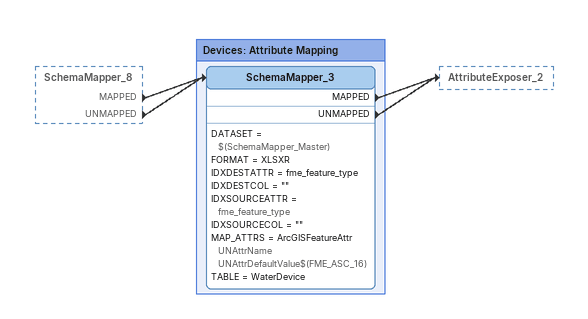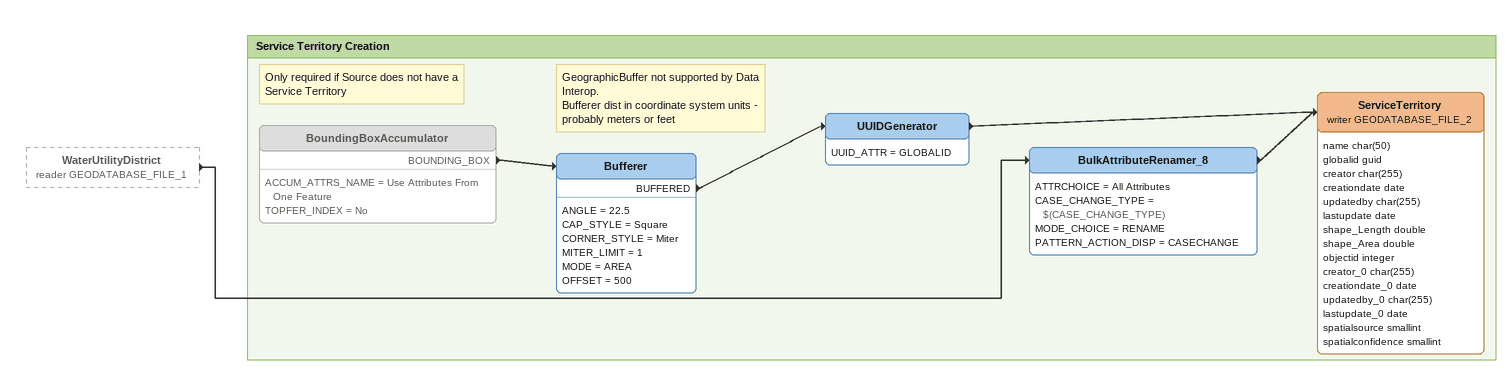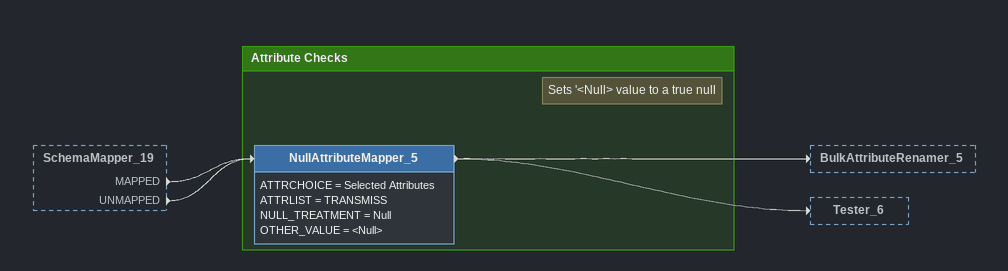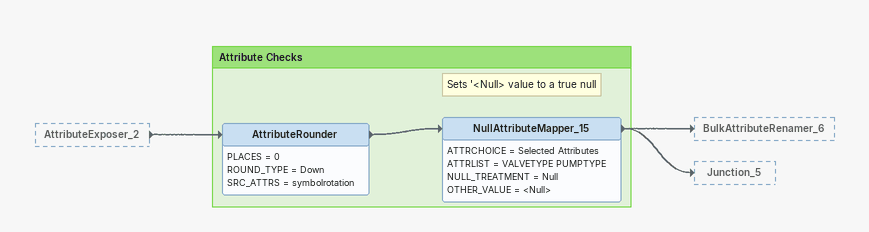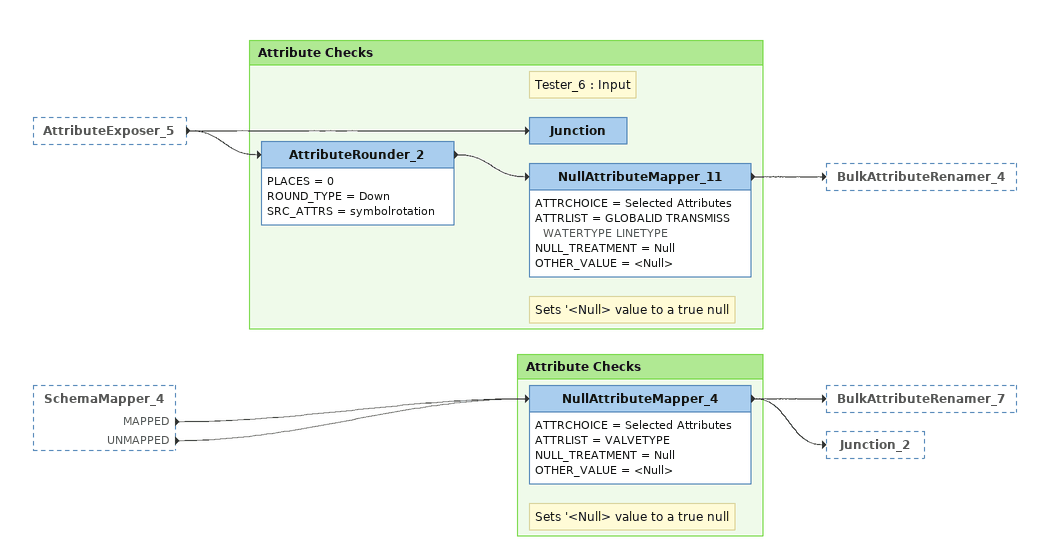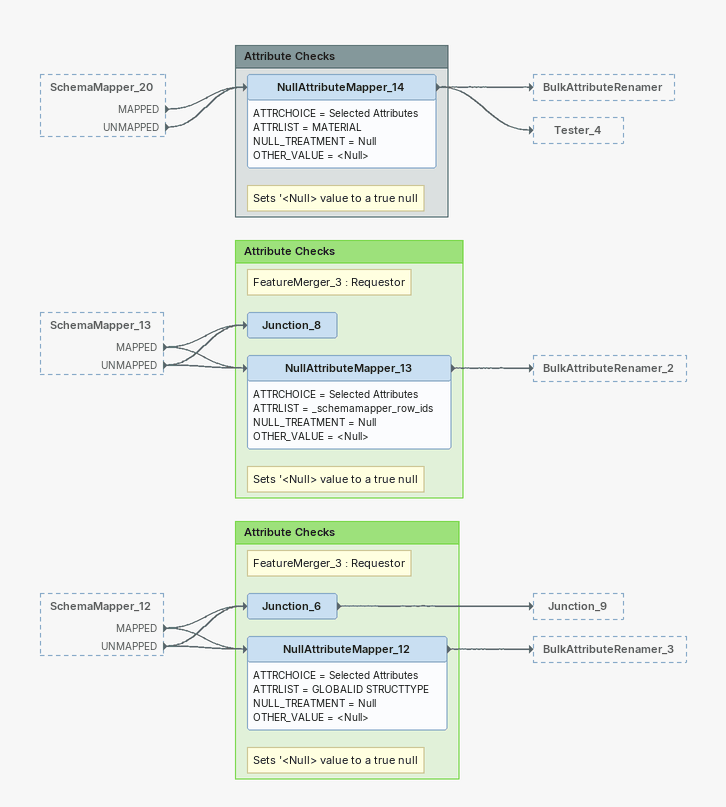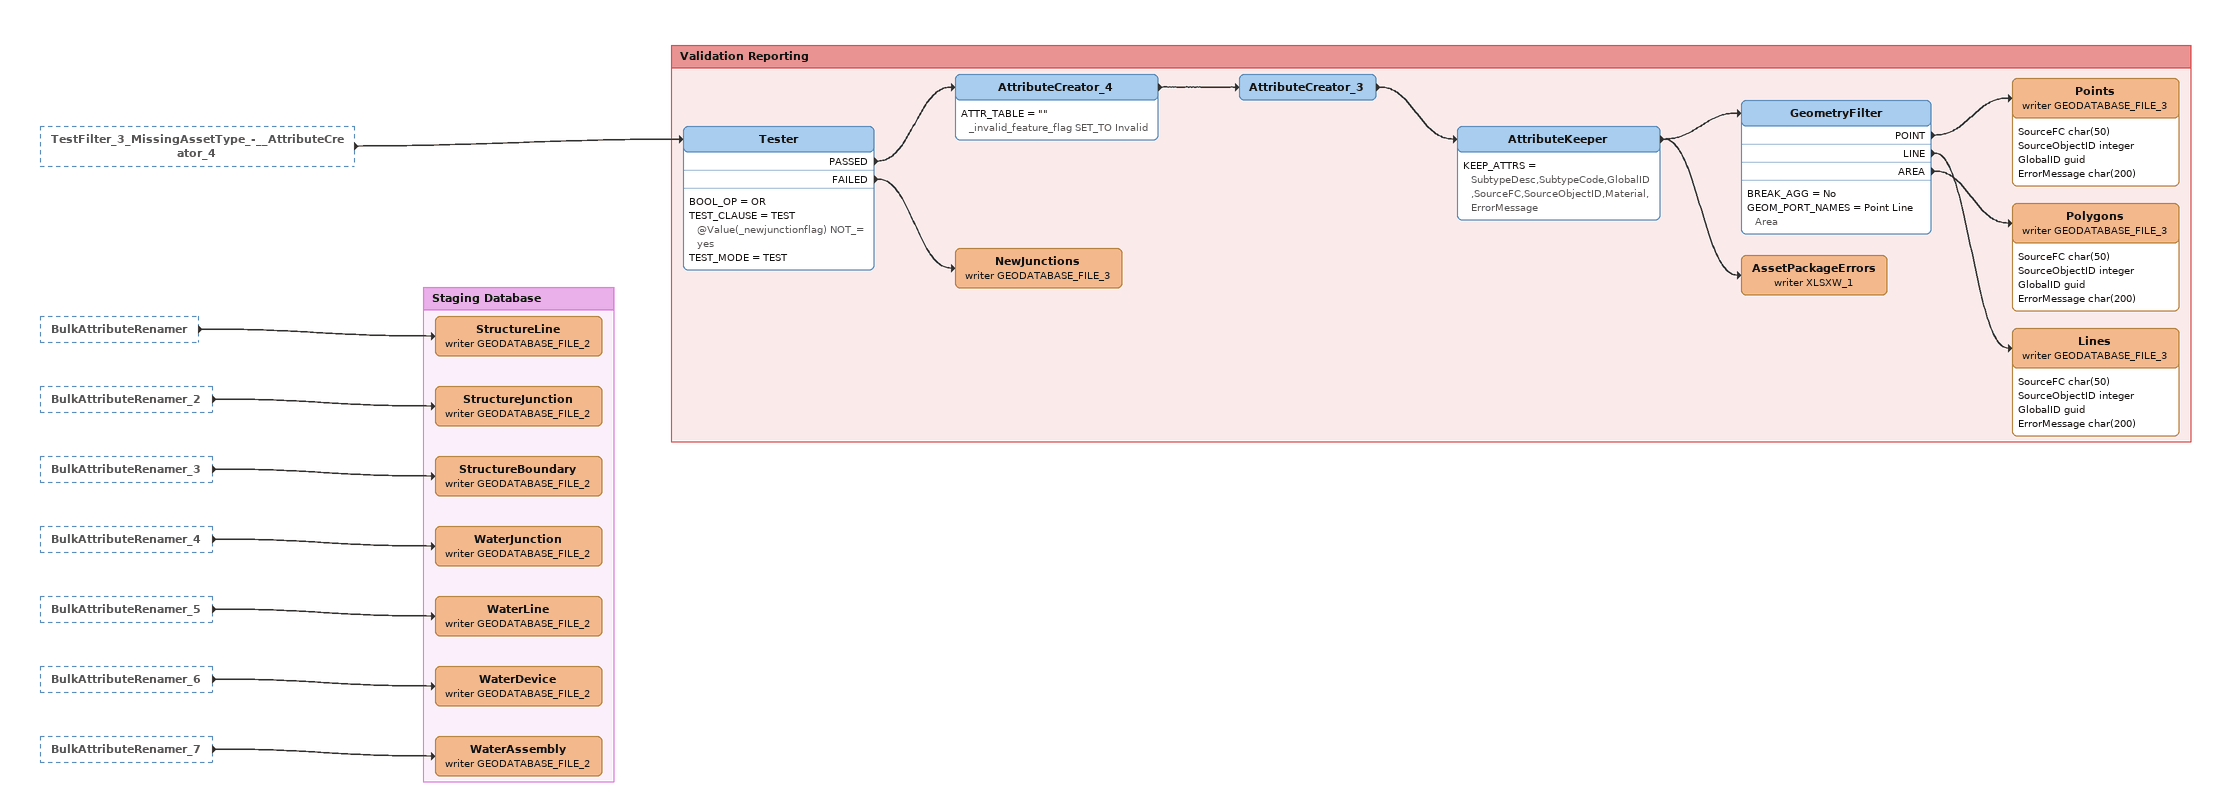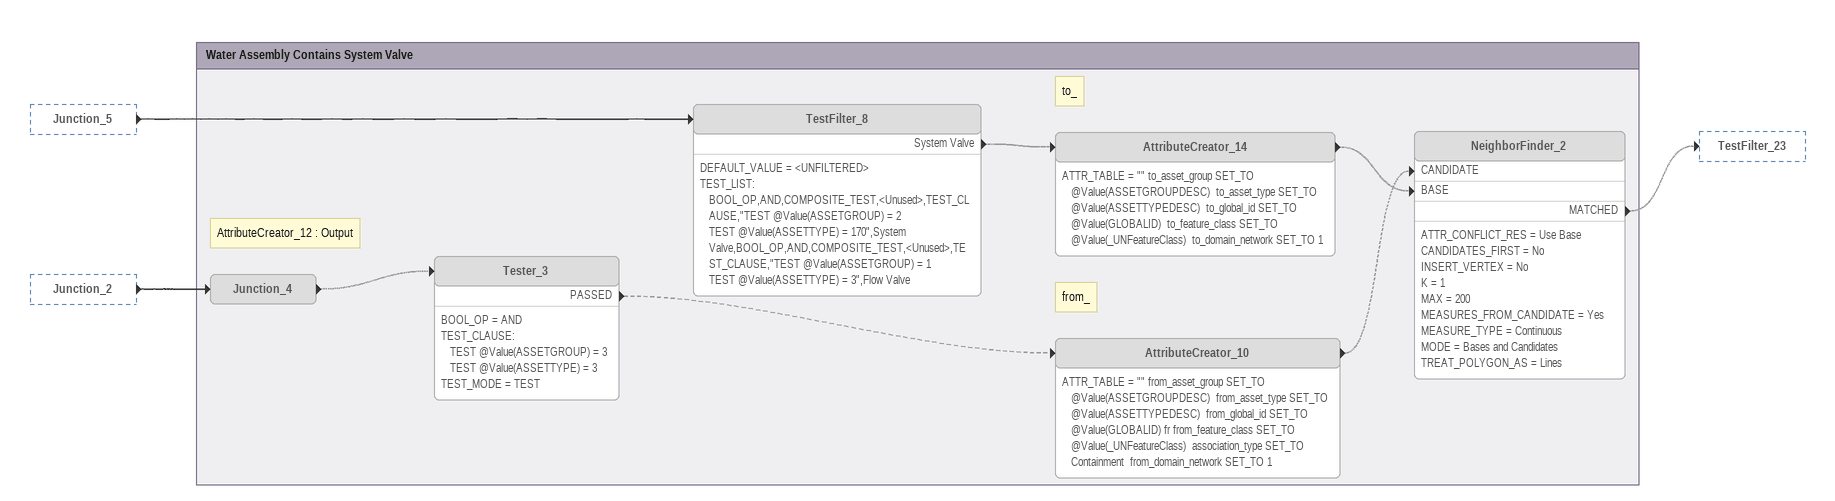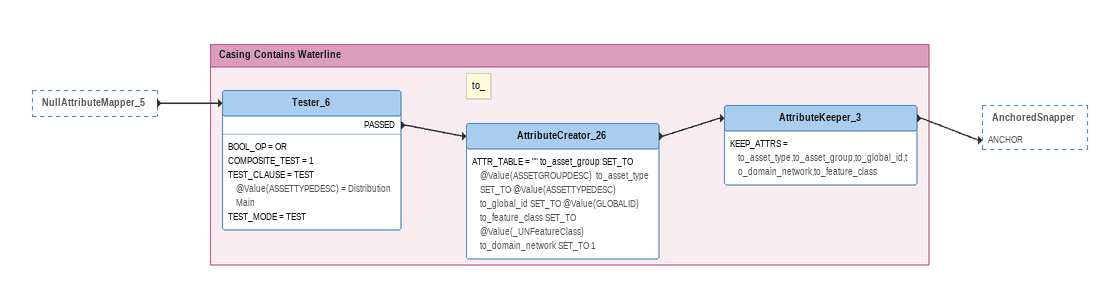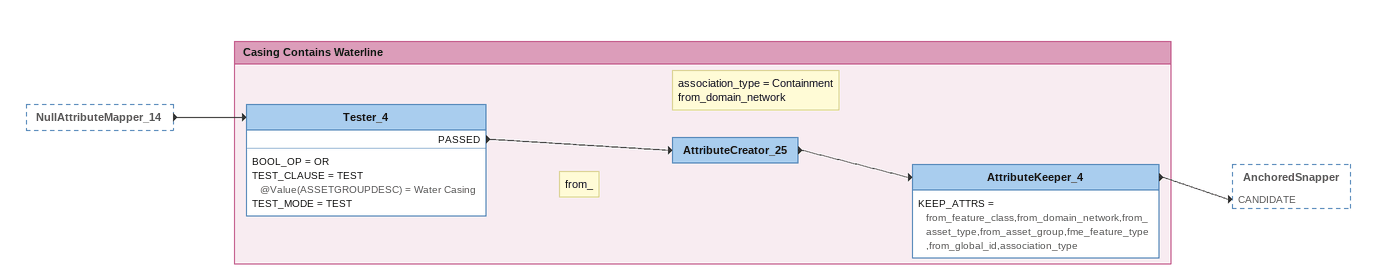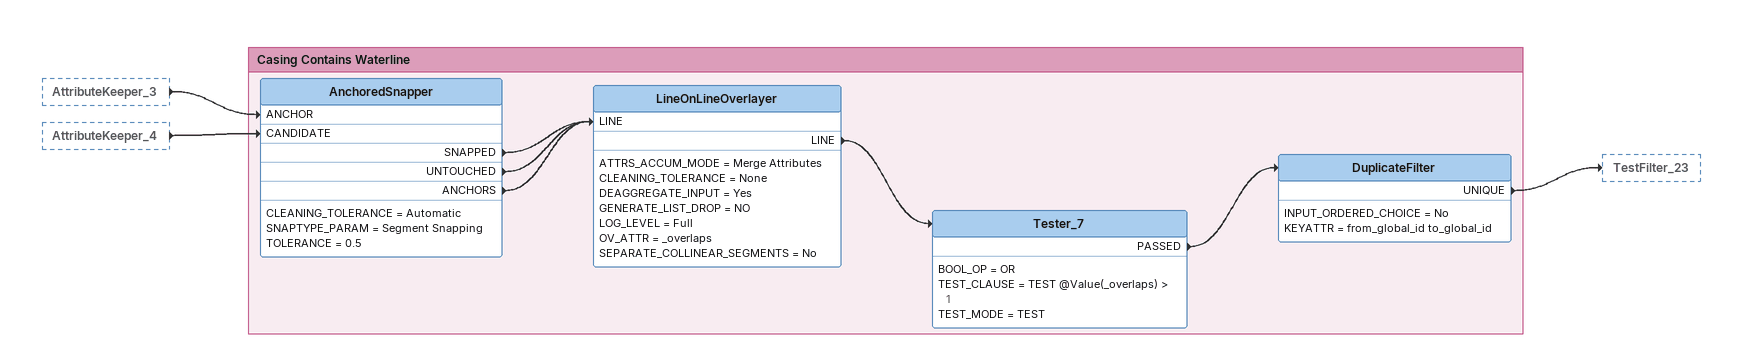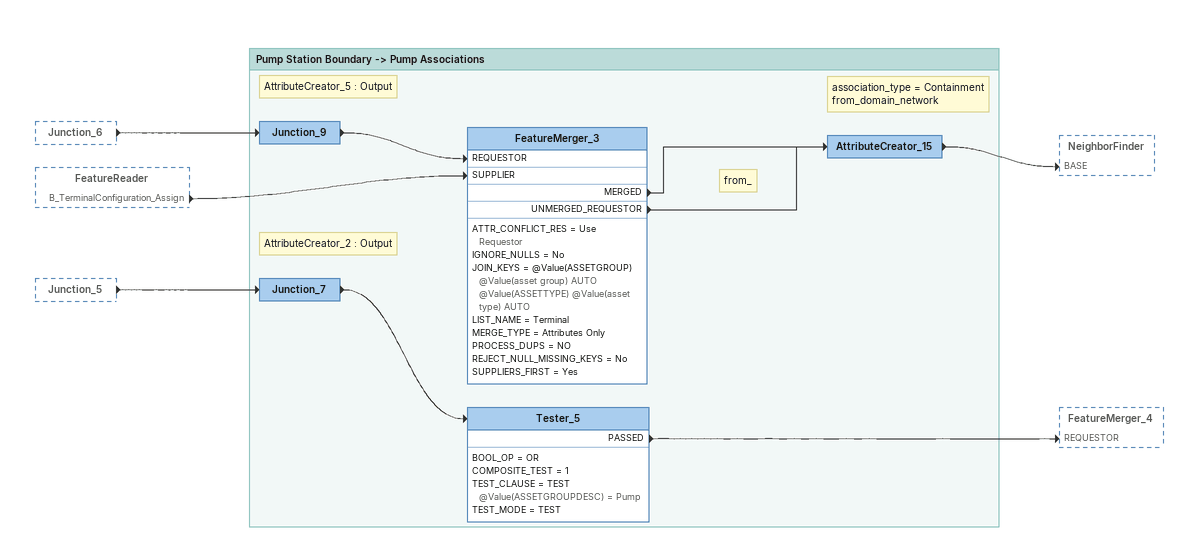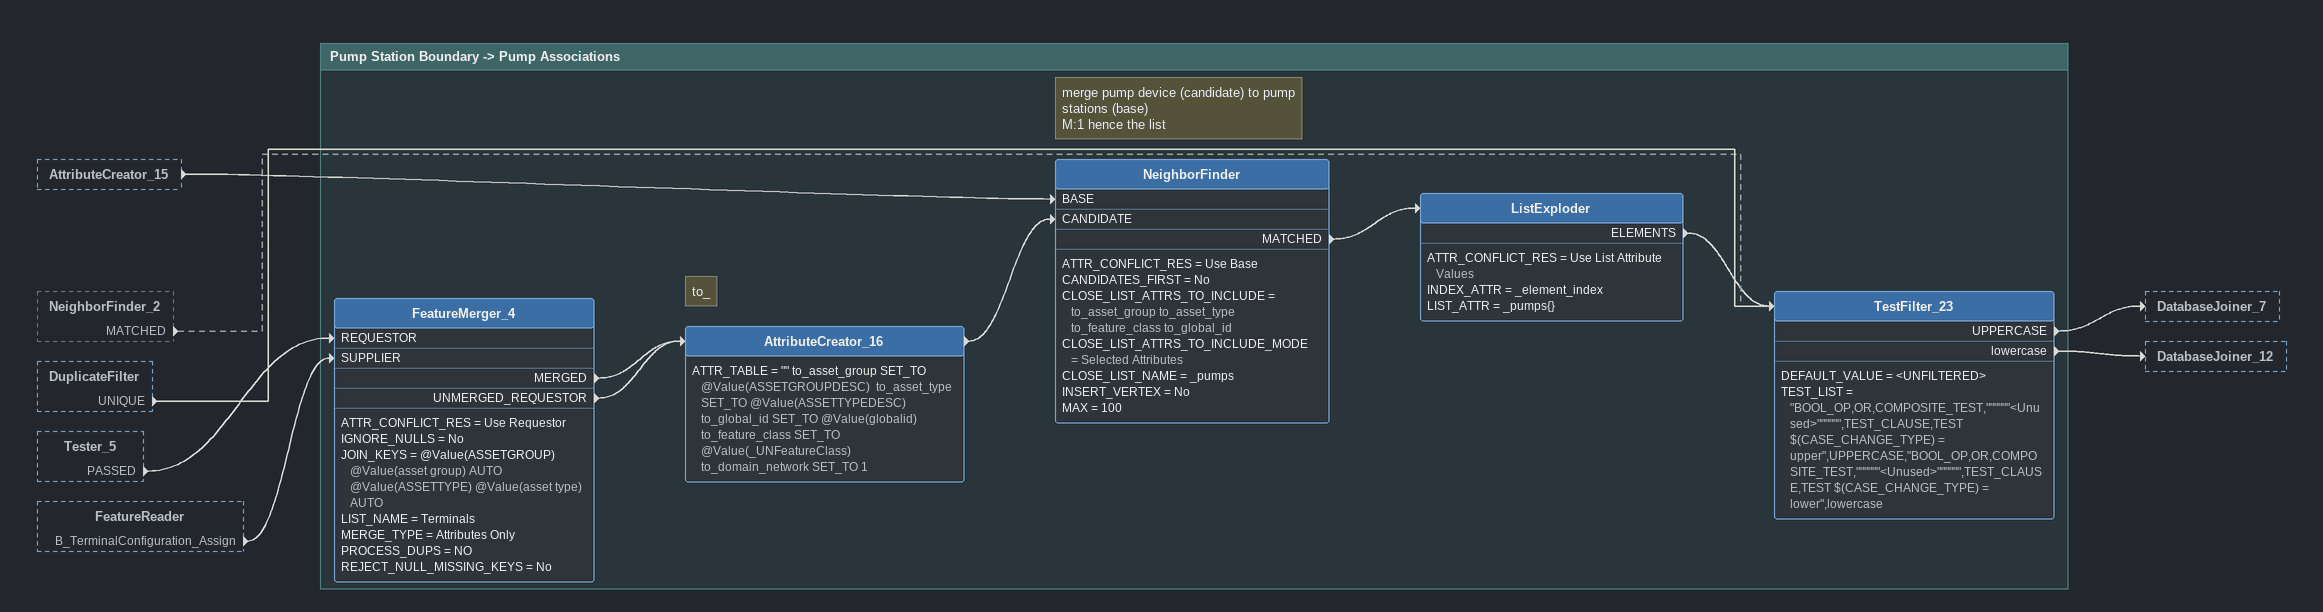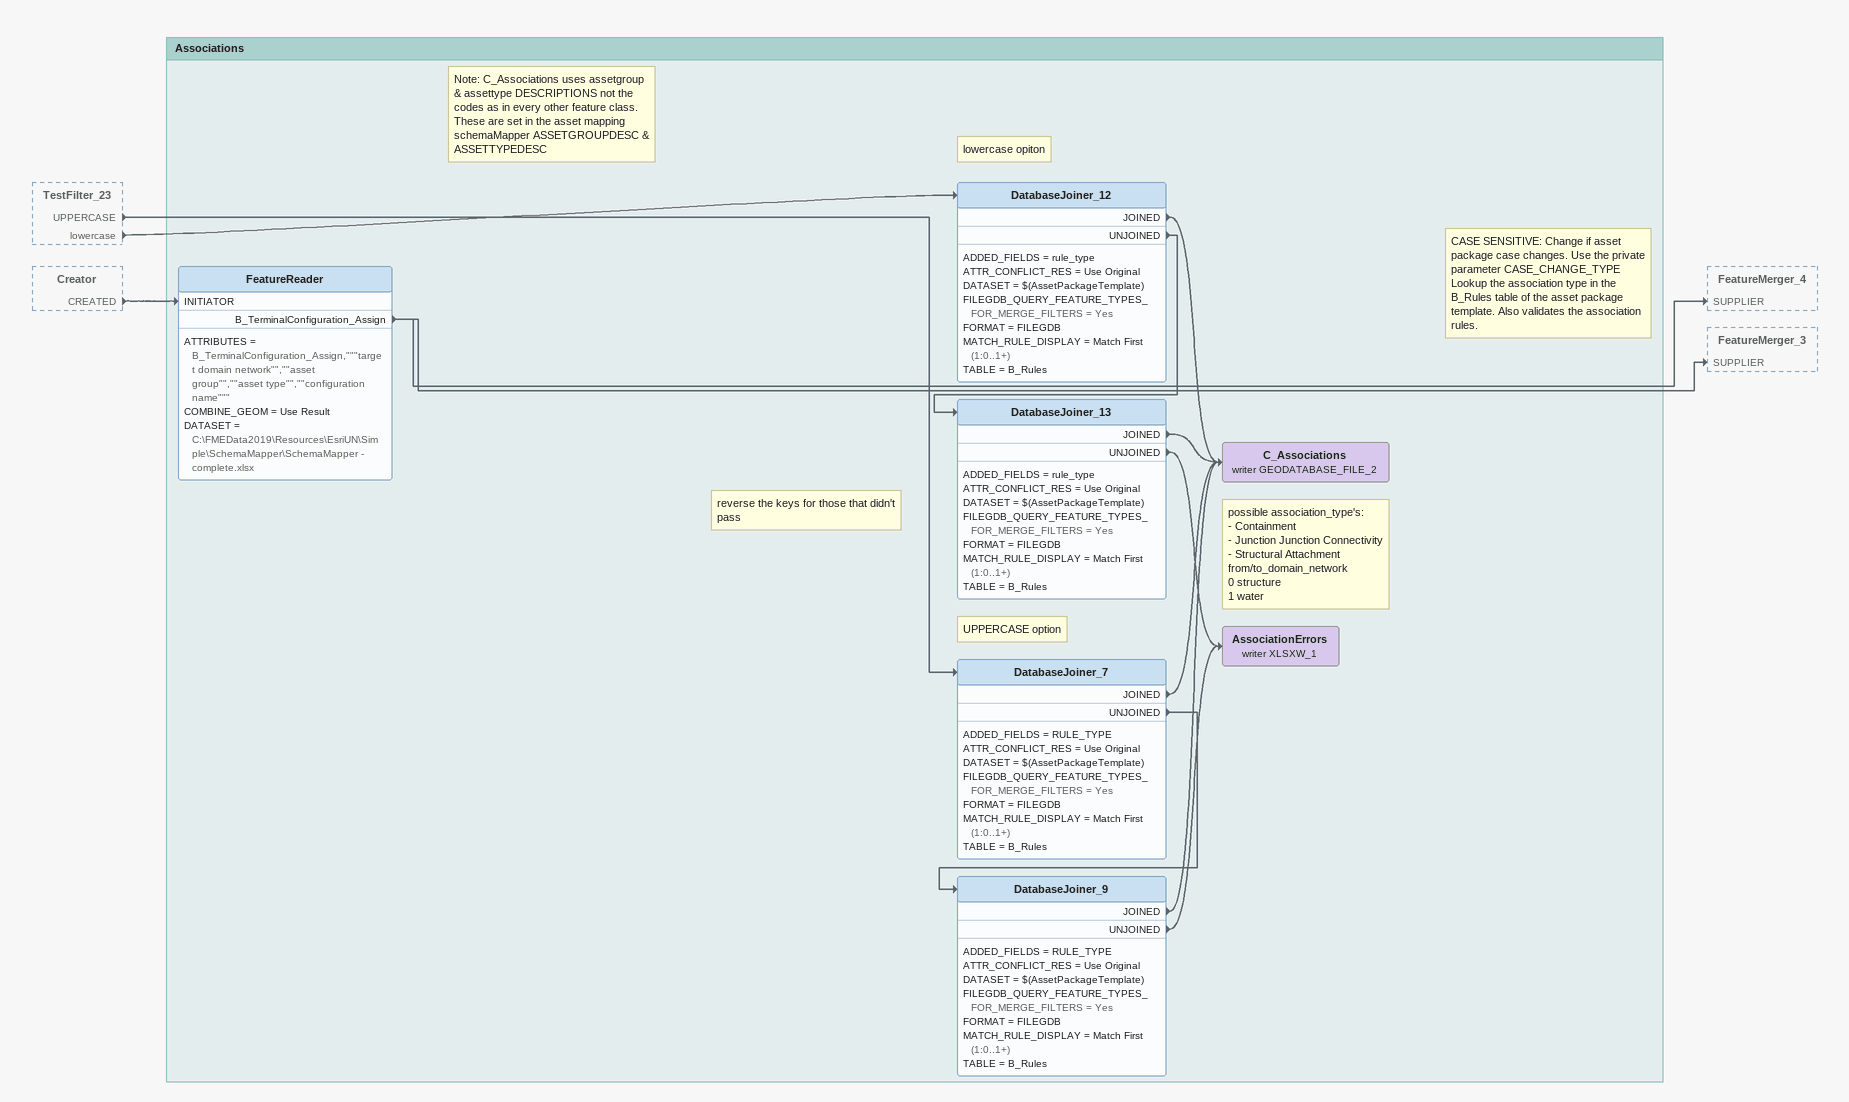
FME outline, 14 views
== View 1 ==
SchemaMapper_8 [outside]
    MAPPED -> SchemaMapper_3
    UNMAPPED -> SchemaMapper_3

Bookmark: Devices: Attribute Mapping
SchemaMapper_3
    DATASET = $(SchemaMapper_Master)
    FORMAT = XLSXR
    IDXDESTATTR = fme_feature_type
    IDXDESTCOL = ""
    IDXSOURCEATTR = fme_feature_type
    IDXSOURCECOL = ""
    MAP_ATTRS = ArcGISFeatureAttr UNAttrName UNAttrDefaultValue$(FME_ASC_16)
    TABLE = WaterDevice
    MAPPED -> AttributeExposer_2
    UNMAPPED -> AttributeExposer_2

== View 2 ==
WaterUtilityDistrict (reader GEODATABASE_FILE_1) [outside]
    -> BulkAttributeRenamer_8

Bookmark: Service Territory Creation
Note: Only required if Source does not have a Service Territory
BoundingBoxAccumulator [off]
    ACCUM_ATTRS_NAME = Use Attributes From One Feature
    TOPFER_INDEX = No
    BOUNDING_BOX -> Bufferer
Note: GeographicBuffer not supported by Data Interop. / Bufferer dist in coordinate system units - probably meters or feet
Bufferer
    ANGLE = 22.5
    CAP_STYLE = Square
    CORNER_STYLE = Miter
    MITER_LIMIT = 1
    MODE = AREA
    OFFSET = 500
    BUFFERED -> UUIDGenerator
UUIDGenerator
    UUID_ATTR = GLOBALID
    -> ServiceTerritory (writer GEODATABASE_FILE_2)
BulkAttributeRenamer_8
    ATTRCHOICE = All Attributes
    CASE_CHANGE_TYPE = $(CASE_CHANGE_TYPE)
    MODE_CHOICE = RENAME
    PATTERN_ACTION_DISP = CASECHANGE
    -> ServiceTerritory (writer GEODATABASE_FILE_2)
ServiceTerritory (writer GEODATABASE_FILE_2)
    attributes: name char(50), globalid guid, creator char(255), creationdate date, updatedby char(255), lastupdate date, shape_Length double, shape_Area double, objectid integer, creator_0 char(255), creationdate_0 date, updatedby_0 char(255), lastupdate_0 date, spatialsource smallint, spatialconfidence smallint

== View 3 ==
SchemaMapper_19 [outside]
    MAPPED -> NullAttributeMapper_5
    UNMAPPED -> NullAttributeMapper_5

Bookmark: Attribute Checks
Note: Sets '<Null> value to a true null
NullAttributeMapper_5
    ATTRCHOICE = Selected Attributes
    ATTRLIST = TRANSMISS
    NULL_TREATMENT = Null
    OTHER_VALUE = <Null>
    -> BulkAttributeRenamer_5
    -> Tester_6

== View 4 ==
AttributeExposer_2 [outside]
    -> AttributeRounder

Bookmark: Attribute Checks
AttributeRounder
    PLACES = 0
    ROUND_TYPE = Down
    SRC_ATTRS = symbolrotation
    -> NullAttributeMapper_15
Note: Sets '<Null> value to a true null
NullAttributeMapper_15
    ATTRCHOICE = Selected Attributes
    ATTRLIST = VALVETYPE PUMPTYPE
    NULL_TREATMENT = Null
    OTHER_VALUE = <Null>
    -> BulkAttributeRenamer_6
    -> Junction_5

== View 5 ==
AttributeExposer_5 [outside]
    -> AttributeRounder_2
    -> Junction
SchemaMapper_4 [outside]
    MAPPED -> NullAttributeMapper_4
    UNMAPPED -> NullAttributeMapper_4

Bookmark: Attribute Checks
Note: Tester_6 : Input
Junction
AttributeRounder_2
    PLACES = 0
    ROUND_TYPE = Down
    SRC_ATTRS = symbolrotation
    -> NullAttributeMapper_11
Note: Sets '<Null> value to a true null
NullAttributeMapper_11
    ATTRCHOICE = Selected Attributes
    ATTRLIST = GLOBALID TRANSMISS WATERTYPE LINETYPE
    NULL_TREATMENT = Null
    OTHER_VALUE = <Null>
    -> BulkAttributeRenamer_4

Bookmark: Attribute Checks
Note: Sets '<Null> value to a true null
NullAttributeMapper_4
    ATTRCHOICE = Selected Attributes
    ATTRLIST = VALVETYPE
    NULL_TREATMENT = Null
    OTHER_VALUE = <Null>
    -> BulkAttributeRenamer_7
    -> Junction_2

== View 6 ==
SchemaMapper_20 [outside]
    MAPPED -> NullAttributeMapper_14
    UNMAPPED -> NullAttributeMapper_14
SchemaMapper_13 [outside]
    MAPPED -> NullAttributeMapper_13
    MAPPED -> Junction_8
    UNMAPPED -> NullAttributeMapper_13
    UNMAPPED -> Junction_8
SchemaMapper_12 [outside]
    MAPPED -> Junction_6
    MAPPED -> NullAttributeMapper_12
    UNMAPPED -> Junction_6
    UNMAPPED -> NullAttributeMapper_12

Bookmark: Attribute Checks
Note: Sets '<Null> value to a true null
NullAttributeMapper_14
    ATTRCHOICE = Selected Attributes
    ATTRLIST = MATERIAL
    NULL_TREATMENT = Null
    OTHER_VALUE = <Null>
    -> BulkAttributeRenamer
    -> Tester_4

Bookmark: Attribute Checks
Note: FeatureMerger_3 : Requestor
Junction_8
Note: Sets '<Null> value to a true null
NullAttributeMapper_13
    ATTRCHOICE = Selected Attributes
    ATTRLIST = _schemamapper_row_ids
    NULL_TREATMENT = Null
    OTHER_VALUE = <Null>
    -> BulkAttributeRenamer_2

Bookmark: Attribute Checks
Note: FeatureMerger_3 : Requestor
Junction_6
    -> Junction_9
Note: Sets '<Null> value to a true null
NullAttributeMapper_12
    ATTRCHOICE = Selected Attributes
    ATTRLIST = GLOBALID STRUCTTYPE
    NULL_TREATMENT = Null
    OTHER_VALUE = <Null>
    -> BulkAttributeRenamer_3

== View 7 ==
TestFilter_3_MissingAssetType_-__AttributeCreator_4 [outside]
    -> Tester
BulkAttributeRenamer [outside]
    -> StructureLine (writer GEODATABASE_FILE_2)
BulkAttributeRenamer_2 [outside]
    -> StructureJunction (writer GEODATABASE_FILE_2)
BulkAttributeRenamer_3 [outside]
    -> StructureBoundary (writer GEODATABASE_FILE_2)
BulkAttributeRenamer_4 [outside]
    -> WaterJunction (writer GEODATABASE_FILE_2)
BulkAttributeRenamer_5 [outside]
    -> WaterLine (writer GEODATABASE_FILE_2)
BulkAttributeRenamer_6 [outside]
    -> WaterDevice (writer GEODATABASE_FILE_2)
BulkAttributeRenamer_7 [outside]
    -> WaterAssembly (writer GEODATABASE_FILE_2)

Bookmark: Staging Database
WaterJunction (writer GEODATABASE_FILE_2)
WaterLine (writer GEODATABASE_FILE_2)
WaterDevice (writer GEODATABASE_FILE_2)
WaterAssembly (writer GEODATABASE_FILE_2)
StructureLine (writer GEODATABASE_FILE_2)
StructureJunction (writer GEODATABASE_FILE_2)
StructureBoundary (writer GEODATABASE_FILE_2)

Bookmark: Validation Reporting
Tester
    BOOL_OP = OR
    TEST_CLAUSE = TEST @Value(_newjunctionflag) NOT_= yes
    TEST_MODE = TEST
    PASSED -> AttributeCreator_4
    FAILED -> NewJunctions (writer GEODATABASE_FILE_3)
AttributeCreator_4
    ATTR_TABLE = "" _invalid_feature_flag SET_TO Invalid
    -> AttributeCreator_3
AttributeCreator_3
    -> AttributeKeeper
AttributeKeeper
    KEEP_ATTRS = SubtypeDesc,SubtypeCode,GlobalID,SourceFC,SourceObjectID,Material,ErrorMessage
    -> GeometryFilter
    -> AssetPackageErrors (writer XLSXW_1)
GeometryFilter
    BREAK_AGG = No
    GEOM_PORT_NAMES = Point Line Area
    POINT -> Points (writer GEODATABASE_FILE_3)
    LINE -> Lines (writer GEODATABASE_FILE_3)
    AREA -> Polygons (writer GEODATABASE_FILE_3)
Points (writer GEODATABASE_FILE_3)
    attributes: SourceFC char(50), SourceObjectID integer, GlobalID guid, ErrorMessage char(200)
Polygons (writer GEODATABASE_FILE_3)
    attributes: SourceFC char(50), SourceObjectID integer, GlobalID guid, ErrorMessage char(200)
Lines (writer GEODATABASE_FILE_3)
    attributes: SourceFC char(50), SourceObjectID integer, GlobalID guid, ErrorMessage char(200)
AssetPackageErrors (writer XLSXW_1)
NewJunctions (writer GEODATABASE_FILE_3)

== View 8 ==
Junction_5 [outside]
    -> TestFilter_8
Junction_2 [outside]
    -> Junction_4

Bookmark: Water Assembly Contains System Valve
TestFilter_8 [off]
    DEFAULT_VALUE = <UNFILTERED>
    TEST_LIST:
      BOOL_OP,AND,COMPOSITE_TEST,<Unused>,TEST_CLAUSE,"TEST @Value(ASSETGROUP) = 2
      TEST @Value(ASSETTYPE) = 170",System Valve,BOOL_OP,AND,COMPOSITE_TEST,<Unused>,TEST_CLAUSE,"TEST @Value(ASSETGROUP) = 1
      TEST @Value(ASSETTYPE) = 3",Flow Valve
    System Valve -> AttributeCreator_14 [off]
Note: to_
AttributeCreator_14 [off]
    ATTR_TABLE = "" to_asset_group SET_TO @Value(ASSETGROUPDESC)  to_asset_type SET_TO @Value(ASSETTYPEDESC)  to_global_id SET_TO @Value(GLOBALID)  to_feature_class SET_TO @Value(_UNFeatureClass)  to_domain_network SET_TO 1
    -> NeighborFinder_2 [BASE] [off]
Note: AttributeCreator_12 : Output
Junction_4 [off]
    -> Tester_3 [off]
Tester_3 [off]
    BOOL_OP = AND
    TEST_CLAUSE:
      TEST @Value(ASSETGROUP) = 3
      TEST @Value(ASSETTYPE) = 3
    TEST_MODE = TEST
    PASSED -> AttributeCreator_10 [off]
Note: from_
AttributeCreator_10 [off]
    ATTR_TABLE = "" from_asset_group SET_TO @Value(ASSETGROUPDESC)  from_asset_type SET_TO @Value(ASSETTYPEDESC)  from_global_id SET_TO @Value(GLOBALID) fr from_feature_class SET_TO @Value(_UNFeatureClass)  association_type SET_TO Containment  from_domain_network SET_TO 1
    -> NeighborFinder_2 [CANDIDATE] [off]
NeighborFinder_2 [off]
    ATTR_CONFLICT_RES = Use Base
    CANDIDATES_FIRST = No
    INSERT_VERTEX = No
    K = 1
    MAX = 200
    MEASURES_FROM_CANDIDATE = Yes
    MEASURE_TYPE = Continuous
    MODE = Bases and Candidates
    TREAT_POLYGON_AS = Lines
    MATCHED -> TestFilter_23 [off]

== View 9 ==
NullAttributeMapper_5 [outside]
    -> Tester_6

Bookmark: Casing Contains Waterline
Tester_6
    BOOL_OP = OR
    COMPOSITE_TEST = 1
    TEST_CLAUSE = TEST @Value(ASSETTYPEDESC) = Distribution Main
    TEST_MODE = TEST
    PASSED -> AttributeCreator_26
Note: to_
AttributeCreator_26
    ATTR_TABLE = "" to_asset_group SET_TO @Value(ASSETGROUPDESC)  to_asset_type SET_TO @Value(ASSETTYPEDESC)  to_global_id SET_TO @Value(GLOBALID)  to_feature_class SET_TO @Value(_UNFeatureClass)  to_domain_network SET_TO 1
    -> AttributeKeeper_3
AttributeKeeper_3
    KEEP_ATTRS = to_asset_type,to_asset_group,to_global_id,to_domain_network,to_feature_class
    -> AnchoredSnapper [ANCHOR]

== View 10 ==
NullAttributeMapper_14 [outside]
    -> Tester_4

Bookmark: Casing Contains Waterline
Tester_4
    BOOL_OP = OR
    TEST_CLAUSE = TEST @Value(ASSETGROUPDESC) = Water Casing
    TEST_MODE = TEST
    PASSED -> AttributeCreator_25
Note: from_
Note: association_type = Containment / from_domain_network
AttributeCreator_25
    -> AttributeKeeper_4
AttributeKeeper_4
    KEEP_ATTRS = from_feature_class,from_domain_network,from_asset_type,from_asset_group,fme_feature_type,from_global_id,association_type
    -> AnchoredSnapper [CANDIDATE]

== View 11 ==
AttributeKeeper_3 [outside]
    -> AnchoredSnapper [ANCHOR]
AttributeKeeper_4 [outside]
    -> AnchoredSnapper [CANDIDATE]

Bookmark: Casing Contains Waterline
AnchoredSnapper
    CLEANING_TOLERANCE = Automatic
    SNAPTYPE_PARAM = Segment Snapping
    TOLERANCE = 0.5
    SNAPPED -> LineOnLineOverlayer [LINE]
    UNTOUCHED -> LineOnLineOverlayer [LINE]
    ANCHORS -> LineOnLineOverlayer [LINE]
LineOnLineOverlayer
    ATTRS_ACCUM_MODE = Merge Attributes
    CLEANING_TOLERANCE = None
    DEAGGREGATE_INPUT = Yes
    GENERATE_LIST_DROP = NO
    LOG_LEVEL = Full
    OV_ATTR = _overlaps
    SEPARATE_COLLINEAR_SEGMENTS = No
    LINE -> Tester_7
Tester_7
    BOOL_OP = OR
    TEST_CLAUSE = TEST @Value(_overlaps) > 1
    TEST_MODE = TEST
    PASSED -> DuplicateFilter
DuplicateFilter
    INPUT_ORDERED_CHOICE = No
    KEYATTR = from_global_id to_global_id
    UNIQUE -> TestFilter_23

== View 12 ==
Junction_6 [outside]
    -> Junction_9
FeatureReader [outside]
    B_TerminalConfiguration_Assign -> FeatureMerger_3 [SUPPLIER]
Junction_5 [outside]
    -> Junction_7

Bookmark: Pump Station Boundary -> Pump Associations
Note: AttributeCreator_2 : Output
Junction_7
    -> Tester_5
Tester_5
    BOOL_OP = OR
    COMPOSITE_TEST = 1
    TEST_CLAUSE = TEST @Value(ASSETGROUPDESC) = Pump
    TEST_MODE = TEST
    PASSED -> FeatureMerger_4 [REQUESTOR]
Note: AttributeCreator_5 : Output
Junction_9
    -> FeatureMerger_3 [REQUESTOR]
FeatureMerger_3
    ATTR_CONFLICT_RES = Use Requestor
    IGNORE_NULLS = No
    JOIN_KEYS = @Value(ASSETGROUP) @Value(asset group) AUTO @Value(ASSETTYPE) @Value(asset type) AUTO
    LIST_NAME = Terminal
    MERGE_TYPE = Attributes Only
    PROCESS_DUPS = NO
    REJECT_NULL_MISSING_KEYS = No
    SUPPLIERS_FIRST = Yes
    MERGED -> AttributeCreator_15
    UNMERGED_REQUESTOR -> AttributeCreator_15
Note: from_
Note: association_type = Containment / from_domain_network
AttributeCreator_15
    -> NeighborFinder [BASE]

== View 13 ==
AttributeCreator_15 [outside]
    -> NeighborFinder [BASE]
NeighborFinder_2 [outside]
    MATCHED -> TestFilter_23 [off]
DuplicateFilter [outside]
    UNIQUE -> TestFilter_23
Tester_5 [outside]
    PASSED -> FeatureMerger_4 [REQUESTOR]
FeatureReader [outside]
    B_TerminalConfiguration_Assign -> FeatureMerger_4 [SUPPLIER]

Bookmark: Pump Station Boundary -> Pump Associations
FeatureMerger_4
    ATTR_CONFLICT_RES = Use Requestor
    IGNORE_NULLS = No
    JOIN_KEYS = @Value(ASSETGROUP) @Value(asset group) AUTO @Value(ASSETTYPE) @Value(asset type) AUTO
    LIST_NAME = Terminals
    MERGE_TYPE = Attributes Only
    PROCESS_DUPS = NO
    REJECT_NULL_MISSING_KEYS = No
    MERGED -> AttributeCreator_16
    UNMERGED_REQUESTOR -> AttributeCreator_16
Note: to_
AttributeCreator_16
    ATTR_TABLE = "" to_asset_group SET_TO @Value(ASSETGROUPDESC)  to_asset_type SET_TO @Value(ASSETTYPEDESC)  to_global_id SET_TO @Value(globalid)  to_feature_class SET_TO @Value(_UNFeatureClass)  to_domain_network SET_TO 1
    -> NeighborFinder [CANDIDATE]
Note: merge pump device (candidate) to pump stations (base) / M:1 hence the list
NeighborFinder
    ATTR_CONFLICT_RES = Use Base
    CANDIDATES_FIRST = No
    CLOSE_LIST_ATTRS_TO_INCLUDE = to_asset_group to_asset_type to_feature_class to_global_id
    CLOSE_LIST_ATTRS_TO_INCLUDE_MODE = Selected Attributes
    CLOSE_LIST_NAME = _pumps
    INSERT_VERTEX = No
    MAX = 100
    MATCHED -> ListExploder
ListExploder
    ATTR_CONFLICT_RES = Use List Attribute Values
    INDEX_ATTR = _element_index
    LIST_ATTR = _pumps{}
    ELEMENTS -> TestFilter_23
TestFilter_23
    DEFAULT_VALUE = <UNFILTERED>
    TEST_LIST = "BOOL_OP,OR,COMPOSITE_TEST,""""""<Unused>"""""",TEST_CLAUSE,TEST $(CASE_CHANGE_TYPE) = upper",UPPERCASE,"BOOL_OP,OR,COMPOSITE_TEST,""""""<Unused>"""""",TEST_CLAUSE,TEST $(CASE_CHANGE_TYPE) = lower",lowercase
    UPPERCASE -> DatabaseJoiner_7
    lowercase -> DatabaseJoiner_12

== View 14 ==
TestFilter_23 [outside]
    UPPERCASE -> DatabaseJoiner_7
    lowercase -> DatabaseJoiner_12
Creator [outside]
    CREATED -> FeatureReader [INITIATOR]

Bookmark: Associations
Note: Note: C_Associations uses assetgroup & assettype DESCRIPTIONS not the codes as in every other feature class. / These are set in the asset mapping schemaMapper ASSETGROUPDESC & ASSETTYPEDESC
FeatureReader
    ATTRIBUTES = B_TerminalConfiguration_Assign,"""target domain network"",""asset group"",""asset type"",""configuration name"""
    COMBINE_GEOM = Use Result
    DATASET = C:\FMEData2019\Resources\EsriUN\Simple\SchemaMapper\SchemaMapper - complete.xlsx
    B_TerminalConfiguration_Assign -> FeatureMerger_4 [SUPPLIER]
    B_TerminalConfiguration_Assign -> FeatureMerger_3 [SUPPLIER]
Note: lowercase opiton
DatabaseJoiner_12
    ADDED_FIELDS = rule_type
    ATTR_CONFLICT_RES = Use Original
    DATASET = $(AssetPackageTemplate)
    FILEGDB_QUERY_FEATURE_TYPES_FOR_MERGE_FILTERS = Yes
    FORMAT = FILEGDB
    MATCH_RULE_DISPLAY = Match First (1:0..1+)
    TABLE = B_Rules
    JOINED -> C_Associations (writer GEODATABASE_FILE_2)
    UNJOINED -> DatabaseJoiner_13
DatabaseJoiner_13
    ADDED_FIELDS = rule_type
    ATTR_CONFLICT_RES = Use Original
    DATASET = $(AssetPackageTemplate)
    FILEGDB_QUERY_FEATURE_TYPES_FOR_MERGE_FILTERS = Yes
    FORMAT = FILEGDB
    MATCH_RULE_DISPLAY = Match First (1:0..1+)
    TABLE = B_Rules
    JOINED -> C_Associations (writer GEODATABASE_FILE_2)
    UNJOINED -> AssociationErrors (writer XLSXW_1)
Note: UPPERCASE option
Note: CASE SENSITIVE: Change if asset package case changes. Use the private parameter CASE_CHANGE_TYPE / Lookup the association type in the B_Rules table of the asset package template. Also validates the association rules.
DatabaseJoiner_7
    ADDED_FIELDS = RULE_TYPE
    ATTR_CONFLICT_RES = Use Original
    DATASET = $(AssetPackageTemplate)
    FILEGDB_QUERY_FEATURE_TYPES_FOR_MERGE_FILTERS = Yes
    FORMAT = FILEGDB
    MATCH_RULE_DISPLAY = Match First (1:0..1+)
    TABLE = B_Rules
    JOINED -> C_Associations (writer GEODATABASE_FILE_2)
    UNJOINED -> DatabaseJoiner_9
Note: reverse the keys for those that didn't pass
DatabaseJoiner_9
    ADDED_FIELDS = RULE_TYPE
    ATTR_CONFLICT_RES = Use Original
    DATASET = $(AssetPackageTemplate)
    FILEGDB_QUERY_FEATURE_TYPES_FOR_MERGE_FILTERS = Yes
    FORMAT = FILEGDB
    MATCH_RULE_DISPLAY = Match First (1:0..1+)
    TABLE = B_Rules
    JOINED -> C_Associations (writer GEODATABASE_FILE_2)
    UNJOINED -> AssociationErrors (writer XLSXW_1)
Note: possible association_type's: / - Containment / - Junction Junction Connectivity / - Structural Attachment / from/to_domain_network / 0 structure / 1 water
C_Associations (writer GEODATABASE_FILE_2)
AssociationErrors (writer XLSXW_1)
